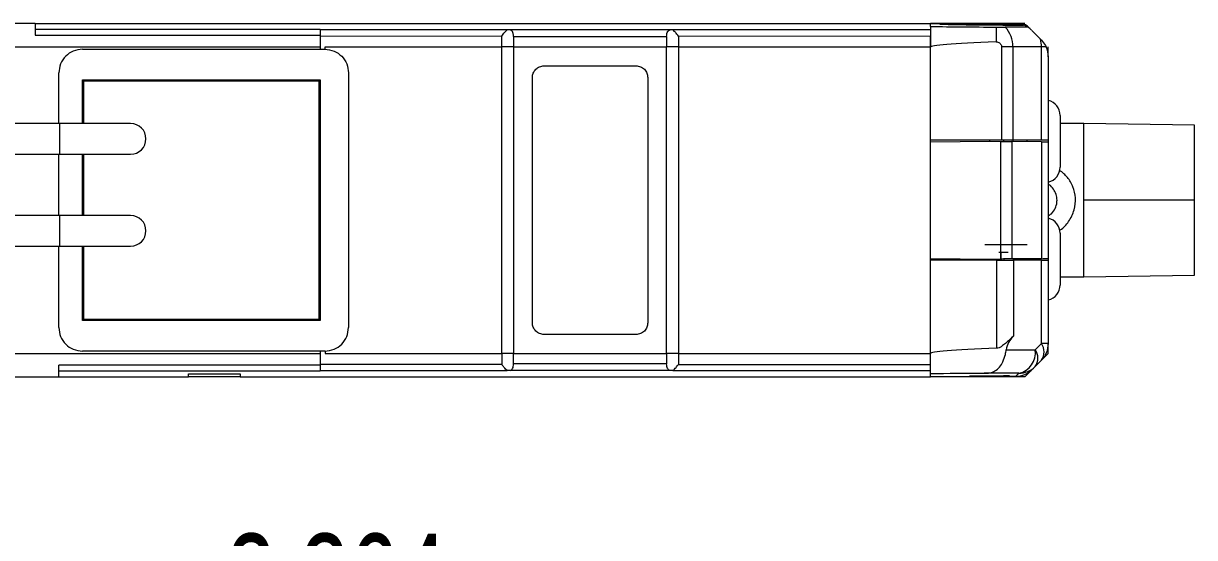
# Model space of a CAD drawing. Header units: inches. Extents: x 0.2 to 16.3, y 0.2 to 11.5.
# Drawn here: x 5.182 to 7.139, y 9.09 to 9.949 of the extents above; entities that cross this region are included whole.
import ezdxf

# ---------------------------------------------------------------- set-up
doc = ezdxf.new("R2010")
doc.units = ezdxf.units.IN
doc.header["$MEASUREMENT"] = 0
doc.linetypes.add('CENTERX2', pattern=[0.8, 0.5, -0.1, 0.1, -0.1])
doc.layers.add('CENTER_LINE', color=7, linetype='CENTERX2')
doc.styles.add('SLDTEXTSTYLE0', font='TXT', dxfattribs={"width": 0.7})
doc.dimstyles.new('SLDDIMSTYLE1', dxfattribs={"dimtxt": 0.15748, "dimasz": 0.13, "dimexe": 0, "dimexo": 0.0625, "dimgap": 0.03937, "dimtad": 1, "dimdec": 3, "dimrnd": 1e-09, "dimzin": 12, "dimdsep": 46, "dimtxsty": 'SLDTEXTSTYLE0', "dimsah": 1, "dimcen": 0.09, "dimadec": 0, "dimazin": 3, "dimtfac": 1, "dimtdec": 3, "dimtofl": 0, "dimtmove": 0, "dimatfit": 3, "dimfxl": 1, "dimfrac": 2, "dimtolj": 1, "dimtzin": 12, "dimarcsym": 0})

# ---------------------------------------------------------------- blocks, each defined once
blk = doc.blocks.new('_D_11')
at = {"layer": 'CENTER_LINE'}
for p, q in [((4.6307, 7.3638), (4.6307, 8.9331)), ((6.8945, 7.8822), (6.8945, 8.9331)), ((6.8945, 8.8937), (4.6307, 8.8937))]:
    blk.add_line(p, q, dxfattribs=at)
for points in [[(4.6307, 8.8937), (4.7607, 8.8737), (4.7607, 8.9137)], [(6.8945, 8.8937), (6.7645, 8.9137), (6.7645, 8.8737)]]:
    blk.add_solid(points, dxfattribs=at)
at = {"layer": 'CENTER_LINE', "insert": (5.5212, 9.0967), "char_height": 0.15748, "attachment_point": 1, "style": 'SLDTEXTSTYLE0'}
blk.add_mtext('2.264', dxfattribs=at)

msp = doc.modelspace()

# ---------------------------------------------------------------- linework, layer by layer
at = {"color": 7, "linetype": 'Continuous', "lineweight": 18}
for p, q in [((5.2016, 9.949), (5.1367, 9.949)), ((5.2016, 9.949), (6.6977, 9.949)), ((5.2016, 9.949), (5.2016, 9.9291)), ((6.8552, 9.949), (6.6977, 9.949)), ((6.6977, 9.9437), (6.6977, 9.949)), ((6.6977, 9.949), (6.8517, 9.9476)), ((6.6977, 9.9437), (6.6977, 9.9096)), ((6.8074, 9.9427), (6.8074, 9.9182)), ((6.8602, 9.9427), (6.8225, 9.9427)), ((6.852, 9.9473), (6.8517, 9.9476)), ((6.86, 9.9442), (6.8604, 9.9438)), ((5.678, 9.939), (5.2016, 9.939)), ((5.2016, 9.9291), (5.678, 9.9291)), ((5.678, 9.9385), (5.678, 9.939)), ((5.9903, 9.9385), (5.678, 9.9385)), ((5.678, 9.9385), (5.678, 9.928)), ((5.678, 9.928), (5.9812, 9.9279)), ((5.9875, 9.9357), (5.9902, 9.9383)), ((5.9902, 9.9383), (5.9903, 9.9385)), ((6.2625, 9.938), (5.9951, 9.938)), ((6.0008, 9.927), (6.2567, 9.927)), ((6.2567, 9.927), (6.2567, 9.9096)), ((6.6977, 9.9385), (6.2672, 9.9385)), ((6.2672, 9.9385), (6.2674, 9.9383)), ((6.27, 9.9357), (6.2674, 9.9383)), ((6.2764, 9.9279), (6.6977, 9.928)), ((6.6982, 9.9287), (6.6977, 9.9293)), ((6.6977, 9.9096), (6.6977, 9.928)), ((6.8667, 9.9374), (6.8814, 9.9227)), ((6.8814, 9.9227), (6.883, 9.9211)), ((5.1367, 9.9096), (5.678, 9.9096)), ((5.2804, 9.9057), (5.6859, 9.9057)), ((5.6859, 9.9096), (5.9811, 9.9096)), ((5.6859, 9.9057), (5.6859, 9.9096)), ((6.0008, 9.9096), (5.9811, 9.9096)), ((5.9811, 9.3978), (5.9811, 9.9096)), ((6.0008, 9.9096), (6.0008, 9.3978)), ((6.0008, 9.9096), (6.2567, 9.9096)), ((6.2567, 9.3978), (6.2567, 9.9096)), ((6.2764, 9.9096), (6.2567, 9.9096)), ((6.2764, 9.9096), (6.2764, 9.3978)), ((6.2764, 9.9096), (6.6977, 9.9096)), ((6.6977, 9.3978), (6.6977, 9.9096)), ((6.6977, 9.7541), (6.6977, 9.9096)), ((6.8352, 9.9096), (6.8163, 9.9096)), ((6.8163, 9.9096), (6.8163, 9.7541)), ((6.883, 9.9096), (6.8352, 9.9096)), ((6.8352, 9.9096), (6.8352, 9.7541)), ((6.883, 9.7541), (6.883, 9.9096)), ((6.891, 9.9096), (6.883, 9.9096)), ((6.8945, 9.8933), (6.8945, 9.9096)), ((6.8945, 9.8933), (6.8945, 9.7541)), ((5.241, 9.7816), (5.241, 9.8663)), ((5.7252, 9.8663), (5.7252, 9.4411)), ((6.052, 9.8781), (6.2055, 9.8781)), ((5.2804, 9.8545), (5.678, 9.8545)), ((5.2804, 9.7816), (5.2804, 9.8545)), ((5.2823, 9.8525), (5.2804, 9.8525)), ((5.2823, 9.8525), (5.2823, 9.7816)), ((5.676, 9.8525), (5.2823, 9.8525)), ((5.676, 9.8545), (5.676, 9.8525)), ((5.676, 9.4549), (5.676, 9.8525)), ((5.678, 9.8545), (5.678, 9.4529)), ((6.0323, 9.449), (6.0323, 9.8584)), ((6.2252, 9.8584), (6.2252, 9.449)), ((6.9142, 9.7954), (6.9142, 9.7088)), ((5.2429, 9.7816), (4.5898, 9.7816)), ((5.3611, 9.7816), (5.2429, 9.7816)), ((6.9536, 9.7816), (6.9142, 9.7816)), ((7.1389, 9.779), (6.9536, 9.7816)), ((5.678, 9.7552), (5.676, 9.7552)), ((6.8163, 9.7541), (6.6977, 9.7541)), ((6.6977, 9.7513), (6.7967, 9.7521)), ((6.6977, 9.5561), (6.6977, 9.7513)), ((6.7967, 9.7521), (6.7967, 9.7541)), ((6.7967, 9.7521), (6.8148, 9.752)), ((6.8148, 9.752), (6.8148, 9.5554)), ((6.8352, 9.7541), (6.8163, 9.7541)), ((6.82, 9.7519), (6.82, 9.7541)), ((6.8338, 9.7518), (6.8338, 9.5556)), ((6.883, 9.7514), (6.8338, 9.7518)), ((6.883, 9.7541), (6.8352, 9.7541)), ((6.8355, 9.7518), (6.8355, 9.7541)), ((6.8591, 9.7516), (6.8591, 9.7541)), ((6.8945, 9.7541), (6.883, 9.7541)), ((6.883, 9.7514), (6.883, 9.556)), ((6.8945, 9.7541), (6.8945, 9.7513)), ((6.8945, 9.7513), (6.8945, 9.5561)), ((4.5898, 9.7305), (5.2429, 9.7305)), ((5.241, 9.6281), (5.241, 9.7305)), ((5.2429, 9.7305), (5.3611, 9.7305)), ((5.2804, 9.6281), (5.2804, 9.7305)), ((5.2823, 9.7305), (5.2823, 9.6281)), ((5.2429, 9.6281), (4.5898, 9.6281)), ((5.3611, 9.6281), (5.2429, 9.6281)), ((5.678, 9.5915), (5.676, 9.5915)), ((6.9142, 9.5986), (6.9142, 9.512)), ((4.5898, 9.5769), (5.2429, 9.5769)), ((5.241, 9.4411), (5.241, 9.5769)), ((5.2429, 9.5769), (5.3611, 9.5769)), ((5.2804, 9.4529), (5.2804, 9.5769)), ((5.2823, 9.5769), (5.2823, 9.4549)), ((6.7882, 9.5799), (6.8591, 9.5799)), ((6.6977, 9.5561), (6.7967, 9.5553)), ((6.6977, 9.3978), (6.6977, 9.5533)), ((6.8087, 9.5533), (6.6977, 9.5533)), ((6.7967, 9.5553), (6.8148, 9.5554)), ((6.7967, 9.5553), (6.7967, 9.5533)), ((6.8087, 9.4065), (6.8087, 9.5533)), ((6.8087, 9.5533), (6.8362, 9.5533)), ((6.8118, 9.5671), (6.8276, 9.5671)), ((6.8158, 9.5554), (6.8158, 9.5671)), ((6.82, 9.5555), (6.82, 9.5533)), ((6.883, 9.556), (6.8338, 9.5556)), ((6.8355, 9.5556), (6.8355, 9.5533)), ((6.8362, 9.5533), (6.8362, 9.4266)), ((6.883, 9.5533), (6.8362, 9.5533)), ((6.8591, 9.5533), (6.8591, 9.5558)), ((6.883, 9.4141), (6.883, 9.5533)), ((6.883, 9.5533), (6.8945, 9.5533)), ((6.8945, 9.5561), (6.8945, 9.5533)), ((6.8945, 9.5533), (6.8945, 9.4141)), ((6.9142, 9.5257), (6.9536, 9.5257)), ((6.9536, 9.5257), (7.1389, 9.5284)), ((5.2804, 9.4549), (5.2823, 9.4549)), ((5.678, 9.4529), (5.2804, 9.4529)), ((5.2823, 9.4549), (5.676, 9.4549)), ((5.676, 9.4549), (5.676, 9.4529)), ((6.2055, 9.4293), (6.052, 9.4293)), ((6.8727, 9.4038), (6.883, 9.4141)), ((6.8945, 9.4141), (6.883, 9.4141)), ((6.8945, 9.3978), (6.8945, 9.4141)), ((5.0678, 9.3978), (5.678, 9.3978)), ((5.6859, 9.4017), (5.2804, 9.4017)), ((5.6859, 9.4017), (5.6859, 9.3978)), ((5.6859, 9.3978), (5.9811, 9.3978)), ((6.0008, 9.3978), (5.9811, 9.3978)), ((6.0008, 9.3978), (6.2567, 9.3978)), ((6.0008, 9.3803), (6.0008, 9.3978)), ((6.2764, 9.3978), (6.2567, 9.3978)), ((6.2764, 9.3978), (6.6977, 9.3978)), ((6.6977, 9.3637), (6.6977, 9.3978)), ((6.8241, 9.4038), (6.8727, 9.4038)), ((6.883, 9.3863), (6.8945, 9.3978)), ((5.678, 9.3783), (5.241, 9.3783)), ((5.9812, 9.3794), (5.678, 9.3794)), ((6.2567, 9.3803), (6.0008, 9.3803)), ((6.2764, 9.3794), (6.6977, 9.3794)), ((6.8727, 9.376), (6.8679, 9.3712)), ((6.883, 9.3863), (6.8727, 9.376)), ((5.0678, 9.3584), (5.241, 9.3584)), ((5.678, 9.3683), (5.241, 9.3683)), ((5.241, 9.3584), (5.4575, 9.3584)), ((5.4575, 9.3636), (5.5441, 9.3636)), ((5.4575, 9.3584), (5.4575, 9.3636)), ((5.5441, 9.3584), (5.4575, 9.3584)), ((5.5441, 9.3636), (5.5441, 9.3584)), ((5.5441, 9.3584), (6.6977, 9.3584)), ((5.9903, 9.3689), (5.678, 9.3689)), ((5.9902, 9.3691), (5.9875, 9.3717)), ((5.9902, 9.3691), (5.9903, 9.3689)), ((6.2625, 9.3694), (5.9951, 9.3694)), ((6.2672, 9.3689), (6.2674, 9.3691)), ((6.6977, 9.3689), (6.2672, 9.3689)), ((6.2674, 9.3691), (6.27, 9.3717)), ((6.6977, 9.3584), (6.6977, 9.3637)), ((6.8404, 9.3597), (6.6977, 9.3584)), ((6.8552, 9.3584), (6.6977, 9.3584)), ((6.8452, 9.3645), (6.7871, 9.3645)), ((6.8404, 9.3597), (6.8452, 9.3645)), ((6.8552, 9.3584), (6.8679, 9.3712))]:
    msp.add_line(p, q, dxfattribs=at)
at = {"color": 8, "linetype": 'Continuous', "lineweight": 18}
for p, q in [((5.2429, 9.7305), (5.2429, 9.7816)), ((5.2429, 9.5769), (5.2429, 9.6281))]:
    msp.add_line(p, q, dxfattribs=at)
at = {"color": 7, "linetype": 'Continuous', "lineweight": 18}
for centre, radius, start, end in [((6.7901, 9.9112), 0.0451, 357.9275, 44.1764), ((6.8388, 9.9096), 0.0394, 57.1222, 68.5055), ((6.8388, 9.9096), 0.0394, 45, 57.1222), ((6.8287, 9.9097), 0.0543, 359.9208, 13.9139), ((6.8552, 9.8933), 0.0394, 0, 24.4698), ((6.8886, 9.7954), 0.0256, 0, 76.6576), ((5.3611, 9.7561), 0.0256, 270, 90), ((6.8886, 9.7088), 0.0256, 283.3424, 0), ((5.3611, 9.6025), 0.0256, 270, 90), ((6.8886, 9.5986), 0.0256, 0, 76.6576), ((6.8886, 9.512), 0.0256, 283.3424, 0), ((6.863, 9.3978), 0.0394, 133.0427, 171.1675), ((6.863, 9.4002), 0.0244, 325.1431, 34.8569), ((6.8552, 9.4141), 0.0394, 315, 0), ((6.8377, 9.399), 0.0353, 282.2637, 7.8728), ((6.8527, 9.3899), 0.0244, 325.1431, 34.8569), ((6.8449, 9.4038), 0.0394, 270.4951, 314.9996)]:
    msp.add_arc(centre, radius, start, end, dxfattribs=at)
for centre, major_axis, ratio, start_param, end_param in [((10.6262, 9.9096), (4.5114, -0.0394), 0.000076, 3.655544, 3.703017), ((6.7961, 9.9472), (0.0827, -0.0007), 0.008726, 0.827729, 5.47606), ((6.8516, 9.9358), (-0.00835, 0.00835), 0.999923, 4.712389, 5.489099), ((11.209, 9.9096), (4.5114, 0), 0.008727, 2.920639, 3.141593), ((11.209, 9.3978), (4.5114, 0), 0.008727, 2.919317, 3.141593), ((10.6262, 9.3978), (4.5114, 0.0394), 0.000076, 2.58867, 2.627642), ((6.8401, 9.399), (0.0278, 0.0278), 0.999923, 3.935679, 4.712389)]:
    msp.add_ellipse(centre, major_axis=major_axis, ratio=ratio, start_param=start_param, end_param=end_param, dxfattribs=at)
msp.add_ellipse((6.7961, 9.3601), major_axis=(0.0335, 0.0003), ratio=0.008726, dxfattribs=at)
for points, knots in [([(6.8074, 9.9427), (6.8087, 9.9427), (6.8115, 9.9427), (6.8165, 9.9427), (6.8202, 9.9427), (6.8222, 9.9427), (6.8225, 9.9427)], [0, 0, 0, 0, 0.238751, 0.502449, 0.923769, 1, 1, 1, 1]), ([(6.8604, 9.9438), (6.8589, 9.9449), (6.8564, 9.9468), (6.8533, 9.9472), (6.852, 9.9473)], [0, 0, 0, 0, 0.582995, 1, 1, 1, 1]), ([(5.9811, 9.9096), (5.9811, 9.9116), (5.9811, 9.9155), (5.9812, 9.9208), (5.9812, 9.9253), (5.9812, 9.927), (5.9812, 9.9279)], [0, 0, 0, 0, 0.249883, 0.499844, 0.749883, 1, 1, 1, 1]), ([(5.9812, 9.9279), (5.9828, 9.9301), (5.9851, 9.9331), (5.987, 9.9351), (5.9875, 9.9357)], [0, 0, 0, 0, 0.727207, 1, 1, 1, 1]), ([(5.9951, 9.938), (5.9932, 9.9381), (5.9905, 9.9382), (5.9902, 9.9383), (5.9902, 9.9383)], [0, 0, 0, 0, 0.715699, 1, 1, 1, 1]), ([(6.0008, 9.927), (6.0007, 9.9288), (6.0005, 9.9323), (5.9991, 9.9359), (5.9972, 9.9377), (5.9957, 9.9379), (5.9951, 9.938)], [0, 0, 0, 0, 0.270501, 0.540639, 0.820445, 1, 1, 1, 1]), ([(6.2567, 9.927), (6.2568, 9.9288), (6.257, 9.9323), (6.2585, 9.9359), (6.2603, 9.9377), (6.2619, 9.9379), (6.2625, 9.938)], [0, 0, 0, 0, 0.270501, 0.54064, 0.820446, 1, 1, 1, 1]), ([(6.2674, 9.9383), (6.2672, 9.9383), (6.2667, 9.9382), (6.264, 9.9381), (6.2625, 9.938)], [0, 0, 0, 0, 0.4520547, 1, 1, 1, 1]), ([(6.2764, 9.9279), (6.2747, 9.9301), (6.2725, 9.9331), (6.2706, 9.9351), (6.27, 9.9357)], [0, 0, 0, 0, 0.727207, 1, 1, 1, 1]), ([(6.2764, 9.9279), (6.2764, 9.927), (6.2764, 9.9253), (6.2764, 9.9208), (6.2764, 9.9155), (6.2764, 9.9116), (6.2764, 9.9096)], [0, 0, 0, 0, 0.250117, 0.500156, 0.750117, 1, 1, 1, 1]), ([(6.8074, 9.9182), (6.8083, 9.9182), (6.8103, 9.9181), (6.8129, 9.9167), (6.815, 9.9146), (6.8161, 9.9121), (6.8163, 9.9103), (6.8163, 9.9096)], [0, 0, 0, 0, 0.209529, 0.419059, 0.628588, 0.838117, 1, 1, 1, 1]), ([(6.883, 9.9211), (6.8855, 9.9182), (6.8887, 9.9143), (6.8906, 9.9105), (6.891, 9.9096)], [0, 0, 0, 0, 0.765617, 1, 1, 1, 1]), ([(7.1389, 9.6537), (7.1389, 9.6619), (7.1389, 9.6783), (7.1389, 9.7019), (7.1389, 9.7237), (7.1389, 9.7428), (7.1389, 9.7585), (7.1389, 9.7701), (7.1389, 9.7776), (7.1389, 9.7785), (7.1389, 9.7789)], [0, 0, 0, 0, 0.125067, 0.250128, 0.375199, 0.500288, 0.625392, 0.750491, 0.875565, 1, 1, 1, 1]), ([(6.8148, 9.752), (6.8188, 9.7519), (6.8259, 9.7519), (6.8314, 9.7518), (6.8338, 9.7518)], [0, 0, 0, 0, 0.557682, 1, 1, 1, 1]), ([(6.883, 9.7514), (6.8867, 9.7513), (6.8933, 9.7513), (6.8942, 9.7513), (6.8945, 9.7513)], [0, 0, 0, 0, 0.557568, 1, 1, 1, 1]), ([(6.9132, 9.6035), (6.9136, 9.6037), (6.92, 9.6069), (6.9293, 9.6181), (6.9387, 9.6365), (6.9408, 9.6572), (6.9365, 9.6762), (6.9275, 9.6925), (6.918, 9.6999), (6.9133, 9.7036)], [0, 0, 0, 0, 0.0105777, 0.1821942, 0.3639208, 0.5335898, 0.6898899, 0.8485895, 1, 1, 1, 1]), ([(6.9091, 9.6537), (6.9087, 9.657), (6.9081, 9.6637), (6.9032, 9.6725), (6.8985, 9.6782), (6.8949, 9.6798), (6.8945, 9.68)], [0, 0, 0, 0, 0.313207, 0.62575, 0.95571, 1, 1, 1, 1]), ([(6.8945, 9.6276), (6.8963, 9.6287), (6.9011, 9.6318), (6.9063, 9.6396), (6.9089, 9.6478), (6.909, 9.6526), (6.9091, 9.6537)], [0, 0, 0, 0, 0.200643, 0.548816, 0.894878, 1, 1, 1, 1]), ([(7.1389, 9.6537), (7.1043, 9.6537), (7.0425, 9.6537), (6.9808, 9.6537), (6.9536, 9.6537)], [0, 0, 0, 0, 0.560014, 1, 1, 1, 1]), ([(7.1389, 9.5284), (7.1389, 9.5284), (7.1389, 9.5276), (7.1389, 9.5304), (7.1389, 9.5371), (7.1389, 9.5489), (7.1389, 9.5645), (7.1389, 9.5836), (7.1389, 9.6054), (7.1389, 9.6291), (7.1389, 9.6455), (7.1389, 9.6537)], [0, 0, 0, 0, 0.000242, 0.125218, 0.250198, 0.375161, 0.500108, 0.625059, 0.750033, 0.87502, 1, 1, 1, 1]), ([(6.8338, 9.5556), (6.8306, 9.5556), (6.8251, 9.5555), (6.8179, 9.5555), (6.8148, 9.5554)], [0, 0, 0, 0, 0.557681, 1, 1, 1, 1]), ([(6.883, 9.556), (6.8867, 9.5561), (6.8933, 9.5561), (6.8942, 9.5561), (6.8945, 9.5561)], [0, 0, 0, 0, 0.557568, 1, 1, 1, 1]), ([(6.8362, 9.4266), (6.8319, 9.4226), (6.8259, 9.4169), (6.8175, 9.4102), (6.8127, 9.4071), (6.8098, 9.4067), (6.8087, 9.4065)], [0, 0, 0, 0, 0.5436634, 0.7640714, 0.9027298, 1, 1, 1, 1]), ([(5.9811, 9.3978), (5.9811, 9.3958), (5.9811, 9.3919), (5.9812, 9.3866), (5.9812, 9.3821), (5.9812, 9.3803), (5.9812, 9.3795)], [0, 0, 0, 0, 0.249826, 0.499768, 0.749826, 1, 1, 1, 1]), ([(6.2567, 9.3978), (6.2567, 9.3948), (6.2567, 9.3887), (6.2567, 9.3831), (6.2567, 9.3803)], [0, 0, 0, 0, 0.500008, 1, 1, 1, 1]), ([(6.2764, 9.3978), (6.2764, 9.3958), (6.2764, 9.3919), (6.2764, 9.3866), (6.2764, 9.3821), (6.2764, 9.3803), (6.2764, 9.3795)], [0, 0, 0, 0, 0.249883, 0.499844, 0.749883, 1, 1, 1, 1]), ([(6.7871, 9.3645), (6.7904, 9.3646), (6.797, 9.3649), (6.8062, 9.3682), (6.8134, 9.3744), (6.819, 9.384), (6.8225, 9.3944), (6.8237, 9.4013), (6.8241, 9.4038)], [0, 0, 0, 0, 0.154072, 0.309207, 0.488335, 0.671502, 0.878231, 1, 1, 1, 1]), ([(5.9875, 9.3717), (5.9866, 9.3727), (5.9846, 9.3748), (5.9824, 9.3778), (5.9812, 9.3794)], [0, 0, 0, 0, 0.453789, 1, 1, 1, 1]), ([(5.9951, 9.3694), (5.996, 9.3696), (5.9977, 9.3699), (5.9995, 9.3723), (6.0006, 9.3757), (6.0008, 9.3788), (6.0008, 9.3803)], [0, 0, 0, 0, 0.268331, 0.522065, 0.764688, 1, 1, 1, 1]), ([(6.2625, 9.3694), (6.2616, 9.3696), (6.2599, 9.3699), (6.2581, 9.3723), (6.2569, 9.3757), (6.2568, 9.3788), (6.2567, 9.3803)], [0, 0, 0, 0, 0.268398, 0.522178, 0.764747, 1, 1, 1, 1]), ([(6.27, 9.3717), (6.2708, 9.3725), (6.2728, 9.3746), (6.275, 9.3776), (6.2764, 9.3795)], [0, 0, 0, 0, 0.395708, 1, 1, 1, 1]), ([(5.9951, 9.3694), (5.9936, 9.3693), (5.9909, 9.3692), (5.9904, 9.3691), (5.9902, 9.3691)], [0, 0, 0, 0, 0.523313, 1, 1, 1, 1]), ([(6.2674, 9.3691), (6.2672, 9.3691), (6.2667, 9.3692), (6.2639, 9.3693), (6.2625, 9.3694)], [0, 0, 0, 0, 0.479315, 1, 1, 1, 1])]:
    msp.add_open_spline(points, degree=3, knots=knots, dxfattribs=at)
for points in [[(5.678, 9.928), (5.678, 9.9244), (5.678, 9.9173), (5.678, 9.9095), (5.678, 9.9057)], [(6.0008, 9.927), (6.0008, 9.9243), (6.0008, 9.9187), (6.0008, 9.9126), (6.0008, 9.9096)], [(5.2804, 9.9057), (5.2752, 9.9051), (5.2649, 9.9039), (5.2519, 9.8948), (5.2428, 9.8818), (5.2416, 9.8714), (5.241, 9.8663)], [(5.6859, 9.9057), (5.691, 9.9051), (5.7013, 9.9039), (5.7144, 9.8948), (5.7235, 9.8818), (5.7246, 9.8714), (5.7252, 9.8663)], [(6.0323, 9.8584), (6.0326, 9.861), (6.0332, 9.8662), (6.0378, 9.8727), (6.0443, 9.8772), (6.0494, 9.8778), (6.052, 9.8781)], [(6.2055, 9.8781), (6.2081, 9.8778), (6.2133, 9.8772), (6.2198, 9.8727), (6.2243, 9.8662), (6.2249, 9.861), (6.2252, 9.8584)], [(6.9536, 9.6537), (6.9536, 9.6621), (6.9536, 9.6788), (6.9536, 9.703), (6.9536, 9.7252), (6.9536, 9.7447), (6.9536, 9.7608), (6.9536, 9.7726), (6.9536, 9.7802), (6.9536, 9.7812), (6.9536, 9.7816)], [(6.9536, 9.5257), (6.9536, 9.5262), (6.9536, 9.5272), (6.9536, 9.5348), (6.9536, 9.5466), (6.9536, 9.5626), (6.9536, 9.5821), (6.9536, 9.6044), (6.9536, 9.6286), (6.9536, 9.6453), (6.9536, 9.6537)], [(5.241, 9.4411), (5.2416, 9.4359), (5.2428, 9.4256), (5.2519, 9.4126), (5.2649, 9.4035), (5.2752, 9.4023), (5.2804, 9.4017)], [(5.6859, 9.4017), (5.691, 9.4023), (5.7013, 9.4035), (5.7144, 9.4126), (5.7235, 9.4256), (5.7246, 9.4359), (5.7252, 9.4411)], [(6.052, 9.4293), (6.0494, 9.4296), (6.0443, 9.4302), (6.0378, 9.4347), (6.0332, 9.4412), (6.0326, 9.4464), (6.0323, 9.449)], [(6.2252, 9.449), (6.2249, 9.4464), (6.2243, 9.4412), (6.2198, 9.4347), (6.2133, 9.4302), (6.2081, 9.4296), (6.2055, 9.4293)], [(5.678, 9.4017), (5.678, 9.3978), (5.678, 9.3901), (5.678, 9.3829), (5.678, 9.3794)], [(6.6977, 9.3794), (6.6977, 9.3823), (6.6977, 9.3882), (6.6977, 9.3946), (6.6977, 9.3978)], [(5.241, 9.3584), (5.241, 9.3587), (5.241, 9.3592), (5.241, 9.3634), (5.241, 9.3697), (5.241, 9.3754), (5.241, 9.3783)], [(5.678, 9.3794), (5.678, 9.3779), (5.678, 9.3749), (5.678, 9.3716), (5.678, 9.3694), (5.678, 9.3691), (5.678, 9.3689)], [(6.6977, 9.3689), (6.6977, 9.3691), (6.6977, 9.3694), (6.6977, 9.3716), (6.6977, 9.3749), (6.6977, 9.3779), (6.6977, 9.3794)]]:
    msp.add_open_spline(points, degree=3, dxfattribs=at)

# ---------------------------------------------------------------- dimensions: what is measured, and where the dimension line sits
at = {"layer": 'CENTER_LINE'}
dim = msp.add_linear_dim(base=(4.6307, 8.8937), p1=(6.8945, 7.8428), p2=(4.6307, 7.3244), dimstyle='SLDDIMSTYLE1', dxfattribs=at)
dim.commit()
dim.dimension.update_dxf_attribs({"geometry": '_D_11', "text_midpoint": (5.7626, 8.8937), "dimtype": 160})

doc.saveas('drawing.dxf')
